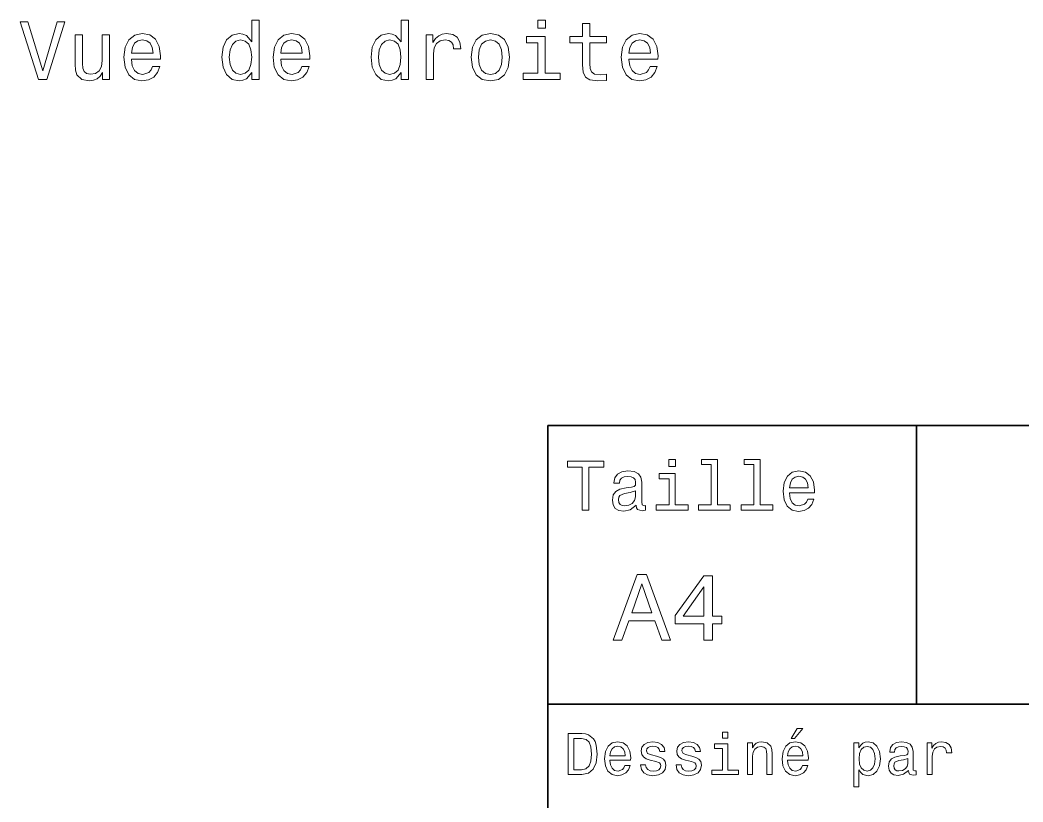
# Model space of a CAD drawing. Extents: x 0 to 297, y 0 to 210.
# Drawn here: x 64.8 to 126, y 47 to 94.8 of the extents above; entities that cross this region are included whole.
import ezdxf

# ---------------------------------------------------------------- set-up
doc = ezdxf.new("R2010")
doc.units = 0

msp = doc.modelspace()

# ---------------------------------------------------------------- linework, layer by layer
at = {"color": 7, "lineweight": 35}
for p, q in [((97, 10), (97, 70)), ((97, 70), (287, 70)), ((97, 53), (162, 53))]:
    msp.add_line(p, q, dxfattribs=at)
at = {"color": 7, "lineweight": 35, "ltscale": 0.425}
msp.add_line((119.5, 53), (119.5, 70), dxfattribs=at)
at = {"color": 7, "lineweight": 13}
for points in [[(67.045479, 94.654381), (66.167961, 91.673836), (65.265221, 94.654381), (64.786118, 94.654381), (65.915802, 91.149338), (66.42012, 91.149338), (67.52459, 94.654381)], [(78.932373, 91.567924), (78.932373, 91.149338), (79.376175, 91.149338), (79.376175, 94.770378), (78.937408, 94.770378), (78.937408, 93.444008), (78.599518, 93.827293), (78.392746, 93.918068), (78.155716, 93.953369), (77.727036, 93.852509), (77.394188, 93.570084), (77.177322, 93.116196), (77.101677, 92.505966), (77.177322, 91.895737), (77.394188, 91.436798), (77.727036, 91.149338), (78.155716, 91.05352), (78.392746, 91.088821), (78.604561, 91.179596)], [(88.040436, 91.567924), (88.040436, 91.149338), (88.484245, 91.149338), (88.484245, 94.770378), (88.045486, 94.770378), (88.045486, 93.444008), (87.707588, 93.827293), (87.500816, 93.918068), (87.263779, 93.953369), (86.835106, 93.852509), (86.502258, 93.570084), (86.2854, 93.116196), (86.209747, 92.505966), (86.2854, 91.895737), (86.502258, 91.436798), (86.835106, 91.149338), (87.263779, 91.05352), (87.500816, 91.088821), (87.712631, 91.179596)], [(96.856003, 94.770378), (96.386978, 94.770378), (96.386978, 94.266052), (96.856003, 94.266052)], [(99.115364, 93.388535), (99.115364, 92.031906), (99.145622, 91.59314), (99.286835, 91.29055), (99.56926, 91.114037), (100.048363, 91.05352), (100.572861, 91.078735), (100.572861, 91.462021), (100.189575, 91.431755), (99.841583, 91.472107), (99.654991, 91.598183), (99.574295, 91.809998), (99.559174, 92.107552), (99.559174, 93.388535), (100.572861, 93.388535), (100.572861, 93.766769), (99.559174, 93.766769), (99.559174, 94.558563), (99.115364, 94.558563), (99.115364, 93.766769), (98.348793, 93.766769), (98.348793, 93.388535)], [(70.247932, 93.857552), (69.804123, 93.857552), (69.804123, 92.294151), (69.753693, 91.931038), (69.607437, 91.668793), (69.380493, 91.507408), (69.082947, 91.456978), (68.845917, 91.497322), (68.694618, 91.618355), (68.608879, 91.825127), (68.588707, 92.117638), (68.588707, 93.857552), (68.144905, 93.857552), (68.144905, 92.077293), (68.160034, 91.719223), (68.255859, 91.421669), (68.548363, 91.149338), (69.01738, 91.05352), (69.269547, 91.088821), (69.486404, 91.179596), (69.673004, 91.335938), (69.824303, 91.562881), (69.824303, 91.149338), (70.247932, 91.149338)], [(71.584389, 92.37484), (73.359604, 92.37484), (73.364647, 92.581612), (73.283951, 93.161583), (73.06205, 93.595306), (72.70903, 93.857552), (72.240005, 93.953369), (71.781075, 93.852509), (71.428047, 93.570084), (71.201103, 93.111153), (71.120407, 92.505966), (71.19606, 91.885651), (71.423004, 91.431755), (71.770988, 91.149338), (72.224876, 91.05352), (72.618248, 91.11908), (72.941017, 91.29055), (73.178047, 91.562881), (73.314217, 91.925995), (72.87545, 91.925995), (72.784676, 91.724266), (72.653549, 91.572968), (72.28035, 91.451935), (71.992889, 91.507408), (71.776031, 91.683922), (71.634819, 91.971382), (71.584389, 92.359711)], [(80.692459, 92.37484), (82.467674, 92.37484), (82.472717, 92.581612), (82.392021, 93.161583), (82.17012, 93.595306), (81.817093, 93.857552), (81.348076, 93.953369), (80.889145, 93.852509), (80.536118, 93.570084), (80.309174, 93.111153), (80.228477, 92.505966), (80.304131, 91.885651), (80.531075, 91.431755), (80.879059, 91.149338), (81.332947, 91.05352), (81.726318, 91.11908), (82.049088, 91.29055), (82.286118, 91.562881), (82.422287, 91.925995), (81.983521, 91.925995), (81.892746, 91.724266), (81.76162, 91.572968), (81.38842, 91.451935), (81.10096, 91.507408), (80.884094, 91.683922), (80.742889, 91.971382), (80.692459, 92.359711)], [(89.578621, 91.149338), (90.02243, 91.149338), (90.02243, 92.697609), (90.067818, 93.070808), (90.203979, 93.338097), (90.425888, 93.499481), (90.723434, 93.554955), (90.945335, 93.519653), (91.111763, 93.418793), (91.212631, 93.247322), (91.247932, 93.015335), (91.696777, 93.015335), (91.636261, 93.423836), (91.469833, 93.716339), (91.192459, 93.892853), (90.814217, 93.953369), (90.557007, 93.913025), (90.335106, 93.812164), (90.13842, 93.640694), (89.982079, 93.408707), (89.982079, 93.857552), (89.578621, 93.857552)], [(92.317093, 92.500923), (92.397789, 91.885651), (92.629776, 91.431755), (92.997932, 91.149338), (93.492165, 91.05352), (93.981361, 91.149338), (94.349518, 91.426712), (94.581505, 91.880608), (94.667236, 92.500923), (94.581505, 93.116196), (94.349518, 93.575127), (93.981361, 93.852509), (93.492165, 93.953369), (92.997932, 93.852509), (92.629776, 93.570084), (92.397789, 93.116196)], [(96.840866, 91.522537), (96.840866, 93.766769), (95.701096, 93.766769), (95.701096, 93.388535), (96.397064, 93.388535), (96.397064, 91.522537), (95.489288, 91.522537), (95.489288, 91.149338), (97.758736, 91.149338), (97.758736, 91.522537)], [(101.944611, 92.37484), (103.719833, 92.37484), (103.724869, 92.581612), (103.64418, 93.161583), (103.422279, 93.595306), (103.069252, 93.857552), (102.600235, 93.953369), (102.141296, 93.852509), (101.788269, 93.570084), (101.561325, 93.111153), (101.480637, 92.505966), (101.55629, 91.885651), (101.783234, 91.431755), (102.13121, 91.149338), (102.585098, 91.05352), (102.978477, 91.11908), (103.301239, 91.29055), (103.538269, 91.562881), (103.674438, 91.925995), (103.23568, 91.925995), (103.144897, 91.724266), (103.013779, 91.572968), (102.640579, 91.451935), (102.353119, 91.507408), (102.136261, 91.683922), (101.995041, 91.971382), (101.944611, 92.359711)], [(71.584389, 92.748039), (71.639862, 93.096024), (71.776031, 93.353226), (71.982803, 93.509567), (72.255135, 93.565041), (72.52243, 93.509567), (72.729202, 93.353226), (72.855278, 93.096024), (72.900665, 92.748039)], [(78.231361, 93.554955), (78.523865, 93.484352), (78.745773, 93.287666), (78.876892, 92.959854), (78.927322, 92.505966), (78.876892, 92.047035), (78.745773, 91.719223), (78.523865, 91.517494), (78.231361, 91.451935), (77.953979, 91.517494), (77.742165, 91.719223), (77.60096, 92.052078), (77.555565, 92.505966), (77.60096, 92.954811), (77.742165, 93.282623), (77.953979, 93.484352)], [(80.692459, 92.748039), (80.747932, 93.096024), (80.884094, 93.353226), (81.090866, 93.509567), (81.363205, 93.565041), (81.630493, 93.509567), (81.837265, 93.353226), (81.963348, 93.096024), (82.008736, 92.748039)], [(87.339432, 93.554955), (87.631943, 93.484352), (87.853836, 93.287666), (87.984962, 92.959854), (88.0354, 92.505966), (87.984962, 92.047035), (87.853836, 91.719223), (87.631943, 91.517494), (87.339432, 91.451935), (87.062057, 91.517494), (86.850235, 91.719223), (86.70903, 92.052078), (86.663635, 92.505966), (86.70903, 92.954811), (86.850235, 93.282623), (87.062057, 93.484352)], [(92.770981, 92.505966), (92.816376, 92.959854), (92.957581, 93.287666), (93.184532, 93.489395), (93.492165, 93.559998), (93.794762, 93.489395), (94.021706, 93.292709), (94.162918, 92.959854), (94.213348, 92.505966), (94.162918, 92.047035), (94.021706, 91.71418), (93.794762, 91.512451), (93.492165, 91.446892), (93.184532, 91.512451), (92.957581, 91.71418), (92.816376, 92.047035)], [(101.944611, 92.748039), (102.000092, 93.096024), (102.136261, 93.353226), (102.343033, 93.509567), (102.615364, 93.565041), (102.88266, 93.509567), (103.089432, 93.353226), (103.215508, 93.096024), (103.260895, 92.748039)], [(99.102303, 64.837173), (99.5, 64.837173), (99.5, 67.47406), (100.407784, 67.47406), (100.407784, 67.837173), (98.190201, 67.837173), (98.190201, 67.47406), (99.102303, 67.47406)], [(104.786743, 67.940918), (104.384727, 67.940918), (104.384727, 67.508644), (104.786743, 67.508644)], [(106.969742, 67.621033), (106.969742, 65.157059), (106.187317, 65.157059), (106.187317, 64.837173), (108.128242, 64.837173), (108.128242, 65.157059), (107.350143, 65.157059), (107.350143, 67.940918), (106.373199, 67.940918), (106.373199, 67.621033)], [(109.572044, 67.621033), (109.572044, 65.157059), (108.789627, 65.157059), (108.789627, 64.837173), (110.730545, 64.837173), (110.730545, 65.157059), (109.952454, 65.157059), (109.952454, 67.940918), (108.975502, 67.940918), (108.975502, 67.621033)], [(102.387611, 65.139771), (102.387611, 65.126801), (102.409225, 64.979828), (102.47406, 64.876076), (102.746399, 64.793945), (102.958214, 64.828529), (102.958214, 65.122475), (102.867432, 65.109505), (102.746399, 65.165703), (102.724785, 65.338615), (102.724785, 66.540344), (102.672913, 66.84726), (102.521614, 67.0634), (102.257927, 67.193085), (101.886169, 67.240631), (101.523056, 67.188759), (101.255043, 67.041786), (101.086456, 66.812675), (101.030258, 66.510086), (101.030258, 66.484146), (101.371758, 66.484146), (101.402016, 66.665703), (101.497116, 66.795387), (101.65274, 66.873199), (101.873199, 66.903458), (102.085014, 66.881844), (102.236313, 66.817001), (102.327087, 66.704605), (102.357346, 66.548988), (102.340057, 66.367432), (102.270897, 66.276657), (102.097984, 66.233429), (101.773773, 66.198845), (101.402016, 66.121033), (101.138329, 65.982704), (100.982712, 65.766571), (100.935158, 65.446686), (100.978386, 65.161385), (101.112389, 64.949562), (101.328529, 64.815559), (101.626801, 64.768013), (102.028816, 64.858788)], [(104.773773, 65.157059), (104.773773, 67.080688), (103.796829, 67.080688), (103.796829, 66.756485), (104.393372, 66.756485), (104.393372, 65.157059), (103.615273, 65.157059), (103.615273, 64.837173), (105.560516, 64.837173), (105.560516, 65.157059)], [(111.750717, 65.887604), (113.272339, 65.887604), (113.276657, 66.064842), (113.207497, 66.561958), (113.017288, 66.933716), (112.714699, 67.158501), (112.312683, 67.240631), (111.919312, 67.154175), (111.616714, 66.912102), (111.422188, 66.51873), (111.353027, 66), (111.41787, 65.4683), (111.612396, 65.079247), (111.91066, 64.837173), (112.299713, 64.755043), (112.636887, 64.811234), (112.913544, 64.958214), (113.116714, 65.191643), (113.233429, 65.502876), (112.857346, 65.502876), (112.779541, 65.329971), (112.667145, 65.200287), (112.34726, 65.096542), (112.100868, 65.144089), (111.914986, 65.295387), (111.793945, 65.541786), (111.750717, 65.874634)], [(111.750717, 66.207489), (111.798271, 66.50576), (111.914986, 66.726219), (112.092216, 66.860229), (112.325653, 66.907776), (112.554756, 66.860229), (112.731987, 66.726219), (112.840057, 66.50576), (112.878967, 66.207489)], [(102.344383, 65.649857), (102.292511, 65.425072), (102.154182, 65.252159), (101.946686, 65.139771), (101.691643, 65.100861), (101.527374, 65.122475), (101.41066, 65.191643), (101.337173, 65.312675), (101.315559, 65.481262), (101.332855, 65.632561), (101.402016, 65.740631), (101.678673, 65.861671), (102.028816, 65.913544), (102.344383, 66.017288)], [(100.982712, 56.9049), (101.51297, 56.9049), (101.933716, 58.080692), (103.530258, 58.080692), (103.951012, 56.9049), (104.492798, 56.9049), (103.028816, 60.910664), (102.440926, 60.910664)], [(106.521614, 56.9049), (107.040344, 56.9049), (107.040344, 57.896255), (107.610954, 57.896255), (107.610954, 58.357349), (107.040344, 58.357349), (107.040344, 60.818443), (106.515854, 60.818443), (104.763687, 58.403458), (104.763687, 57.896255), (106.521614, 57.896255)], [(102.118156, 58.570606), (102.734871, 60.334293), (103.351585, 58.570606)], [(105.247841, 58.357349), (106.521614, 60.149857), (106.521614, 58.357349)], [(111.84726, 50.88797), (112.059799, 50.88797), (112.560516, 51.500362), (112.207489, 51.500362)], [(99.080688, 51.190563), (98.248558, 51.190563), (98.248558, 48.690563), (99.080688, 48.690563), (99.473343, 48.769814), (99.765129, 49.011169), (99.945244, 49.40382), (100.010086, 49.940563), (99.952446, 50.488113), (99.880402, 50.70425), (99.779541, 50.877163), (99.487755, 51.111313), (99.296829, 51.168949)], [(99.055473, 50.891571), (99.329254, 50.837536), (99.516571, 50.671829), (99.628242, 50.376442), (99.664268, 49.940563), (99.624641, 49.519093), (99.51297, 49.223705), (99.322044, 49.047192), (99.055473, 48.989555), (98.583572, 48.989555), (98.583572, 50.891571)], [(107.992798, 51.27702), (107.657784, 51.27702), (107.657784, 50.916786), (107.992798, 50.916786)], [(100.784584, 49.565922), (102.052597, 49.565922), (102.056198, 49.713619), (101.998558, 50.127884), (101.840057, 50.437683), (101.587898, 50.625), (101.252884, 50.693443), (100.925072, 50.621399), (100.672913, 50.41967), (100.510803, 50.091862), (100.453171, 49.659584), (100.507202, 49.216499), (100.669312, 48.892292), (100.91787, 48.690563), (101.242073, 48.62212), (101.523056, 48.668949), (101.753601, 48.791428), (101.922913, 48.98595), (102.020172, 49.245319), (101.706772, 49.245319), (101.64193, 49.101227), (101.548271, 48.993156), (101.2817, 48.9067), (101.07637, 48.946327), (100.921471, 49.072407), (100.820602, 49.27774), (100.784584, 49.555115)], [(100.784584, 49.832493), (100.824211, 50.081055), (100.921471, 50.264771), (101.069168, 50.376442), (101.263687, 50.416069), (101.454613, 50.376442), (101.602303, 50.264771), (101.69236, 50.081055), (101.724785, 49.832493)], [(103.623199, 49.818085), (103.317001, 49.890129), (103.090057, 49.972984), (103.014412, 50.142292), (103.036026, 50.261169), (103.111671, 50.347622), (103.234146, 50.401657), (103.41066, 50.423271), (103.579971, 50.401657), (103.713257, 50.336815), (103.799713, 50.239555), (103.835732, 50.109871), (104.145531, 50.109871), (104.145531, 50.117077), (104.091499, 50.351227), (103.943802, 50.534943), (103.713257, 50.650219), (103.41066, 50.693443), (103.104469, 50.650219), (102.881126, 50.531342), (102.740631, 50.354828), (102.697403, 50.131485), (102.729828, 49.915348), (102.830688, 49.76405), (102.996399, 49.655983), (103.237755, 49.580334), (103.590775, 49.493877), (103.806915, 49.40382), (103.864555, 49.331772), (103.886169, 49.223705), (103.853745, 49.09042), (103.767288, 48.989555), (103.626801, 48.924713), (103.439484, 48.903099), (103.241356, 48.924713), (103.09726, 49.000362), (103, 49.122841), (102.960373, 49.292149), (102.654175, 49.292149), (102.704613, 49.003963), (102.852303, 48.795029), (103.086456, 48.668949), (103.41066, 48.62212), (103.749283, 48.668949), (103.997841, 48.795029), (104.149139, 48.996758), (104.203171, 49.259727), (104.163544, 49.486671), (104.051872, 49.641571), (103.868156, 49.742435)], [(105.791786, 49.818085), (105.485588, 49.890129), (105.258644, 49.972984), (105.182999, 50.142292), (105.204613, 50.261169), (105.280258, 50.347622), (105.40274, 50.401657), (105.579254, 50.423271), (105.748558, 50.401657), (105.881844, 50.336815), (105.9683, 50.239555), (106.004326, 50.109871), (106.314117, 50.109871), (106.314117, 50.117077), (106.260086, 50.351227), (106.112396, 50.534943), (105.881844, 50.650219), (105.579254, 50.693443), (105.273056, 50.650219), (105.049713, 50.531342), (104.909225, 50.354828), (104.865997, 50.131485), (104.898415, 49.915348), (104.999283, 49.76405), (105.164986, 49.655983), (105.406342, 49.580334), (105.759369, 49.493877), (105.975502, 49.40382), (106.033142, 49.331772), (106.054756, 49.223705), (106.022339, 49.09042), (105.935883, 48.989555), (105.795387, 48.924713), (105.60807, 48.903099), (105.409943, 48.924713), (105.265854, 49.000362), (105.168587, 49.122841), (105.12896, 49.292149), (104.822769, 49.292149), (104.873199, 49.003963), (105.020897, 48.795029), (105.255043, 48.668949), (105.579254, 48.62212), (105.91787, 48.668949), (106.166428, 48.795029), (106.317726, 48.996758), (106.371758, 49.259727), (106.33213, 49.486671), (106.220459, 49.641571), (106.036743, 49.742435)], [(107.981987, 48.957134), (107.981987, 50.560158), (107.16787, 50.560158), (107.16787, 50.289986), (107.664986, 50.289986), (107.664986, 48.957134), (107.016571, 48.957134), (107.016571, 48.690563), (108.637611, 48.690563), (108.637611, 48.957134)], [(109.181557, 48.690563), (109.498558, 48.690563), (109.498558, 49.807278), (109.530983, 50.063042), (109.635445, 50.250362), (109.797546, 50.365635), (110.013687, 50.408863), (110.1866, 50.372841), (110.29467, 50.275578), (110.348701, 50.113472), (110.366714, 49.897335), (110.366714, 48.690563), (110.683716, 48.690563), (110.683716, 49.962177), (110.669312, 50.217941), (110.604469, 50.430477), (110.39193, 50.625), (110.060516, 50.693443), (109.876801, 50.668228), (109.721901, 50.599785), (109.588615, 50.484512), (109.484146, 50.329613), (109.484146, 50.625), (109.181557, 50.625)], [(111.627518, 49.565922), (112.895531, 49.565922), (112.899132, 49.713619), (112.841499, 50.127884), (112.682999, 50.437683), (112.430832, 50.625), (112.095825, 50.693443), (111.768013, 50.621399), (111.515854, 50.41967), (111.353745, 50.091862), (111.296112, 49.659584), (111.350143, 49.216499), (111.512245, 48.892292), (111.760803, 48.690563), (112.085014, 48.62212), (112.365997, 48.668949), (112.596542, 48.791428), (112.765854, 48.98595), (112.863113, 49.245319), (112.549713, 49.245319), (112.484871, 49.101227), (112.391212, 48.993156), (112.124641, 48.9067), (111.919312, 48.946327), (111.764412, 49.072407), (111.663544, 49.27774), (111.627518, 49.555115)], [(111.627518, 49.832493), (111.667145, 50.081055), (111.764412, 50.264771), (111.912102, 50.376442), (112.106628, 50.416069), (112.297546, 50.376442), (112.445244, 50.264771), (112.535301, 50.081055), (112.567726, 49.832493)], [(115.986313, 50.326012), (115.986313, 50.625), (115.669312, 50.625), (115.669312, 47.941284), (115.986313, 47.941284), (115.986313, 48.98595), (116.097984, 48.816643), (116.22406, 48.704971), (116.541069, 48.62212), (116.843658, 48.690563), (117.081413, 48.895893), (117.236313, 49.2201), (117.293945, 49.659584), (117.236313, 50.095463), (117.081413, 50.41967), (116.843658, 50.621399), (116.541069, 50.693443), (116.368156, 50.671829), (116.220459, 50.603386), (116.094383, 50.488113)], [(116.48703, 48.9067), (116.274498, 48.953533), (116.119598, 49.097622), (116.022339, 49.331772), (115.989914, 49.659584), (116.022339, 49.983791), (116.119598, 50.217941), (116.274498, 50.358429), (116.48703, 50.408863), (116.681557, 50.358429), (116.836456, 50.21434), (116.933716, 49.98019), (116.969742, 49.659584), (116.933716, 49.335377), (116.836456, 49.097622), (116.681557, 48.953533)], [(119.005043, 48.942726), (119.005043, 48.931919), (119.023056, 48.809441), (119.077087, 48.722984), (119.304031, 48.654541), (119.480545, 48.683357), (119.480545, 48.928314), (119.4049, 48.917507), (119.304031, 48.96434), (119.286026, 49.108429), (119.286026, 50.109871), (119.242798, 50.365635), (119.116714, 50.54575), (118.896973, 50.65382), (118.587173, 50.693443), (118.284584, 50.650219), (118.061241, 50.52774), (117.920746, 50.336815), (117.873917, 50.084656), (117.873917, 50.063042), (118.158501, 50.063042), (118.183716, 50.21434), (118.26297, 50.322407), (118.392654, 50.387249), (118.57637, 50.412464), (118.752884, 50.394455), (118.878967, 50.34042), (118.954613, 50.246758), (118.979828, 50.117077), (118.965416, 49.965778), (118.907784, 49.890129), (118.763687, 49.854107), (118.493515, 49.825291), (118.183716, 49.760448), (117.963974, 49.645176), (117.834297, 49.465057), (117.79467, 49.19849), (117.830688, 48.960735), (117.942368, 48.784222), (118.122482, 48.67255), (118.37104, 48.632927), (118.706055, 48.708576)], [(120.143372, 48.690563), (120.460373, 48.690563), (120.460373, 49.796471), (120.492798, 50.063042), (120.590057, 50.253963), (120.748558, 50.369236), (120.961098, 50.408863), (121.119598, 50.383648), (121.238472, 50.3116), (121.310516, 50.189121), (121.335739, 50.023415), (121.656342, 50.023415), (121.613113, 50.315205), (121.49424, 50.524136), (121.296112, 50.650219), (121.02594, 50.693443), (120.842224, 50.664627), (120.683716, 50.592579), (120.543228, 50.4701), (120.431557, 50.304398), (120.431557, 50.625), (120.143372, 50.625)], [(118.969025, 49.367798), (118.925797, 49.180477), (118.810516, 49.036385), (118.637611, 48.942726), (118.425072, 48.910305), (118.288185, 48.928314), (118.190926, 48.98595), (118.129684, 49.086815), (118.111671, 49.227306), (118.126083, 49.353386), (118.183716, 49.443443), (118.414268, 49.544312), (118.706055, 49.587536), (118.969025, 49.673992)]]:
    msp.add_lwpolyline(points, close=True, dxfattribs=at)

doc.saveas('drawing.dxf')
